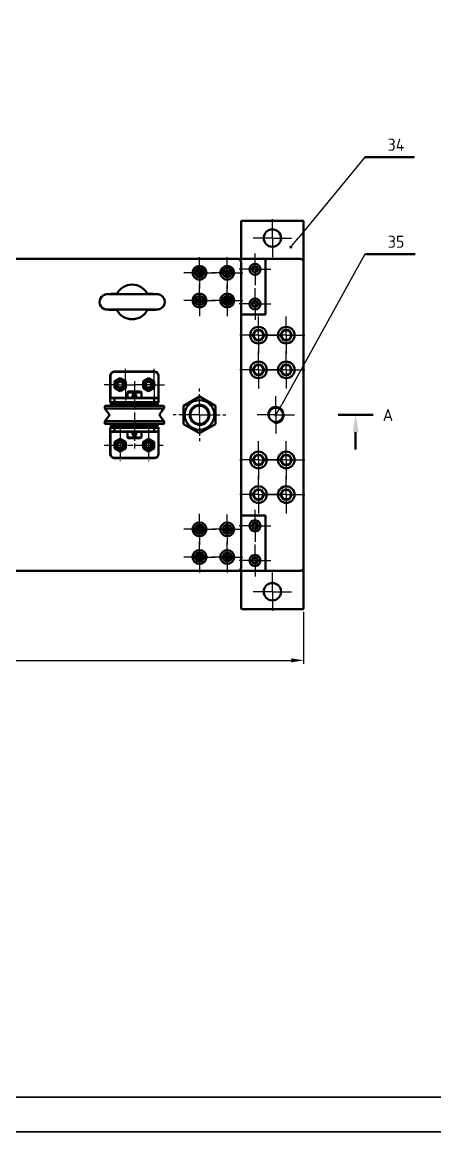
# Model space of a CAD drawing. Header units: millimetres. Extents: x 32504 to 36677, y 41990 to 42879.
# Drawn here: x 34176.6 to 34295.5, y 42027.6 to 42347.7 of the extents above; entities that cross this region are included whole.
import ezdxf

# ---------------------------------------------------------------- set-up
doc = ezdxf.new("R2010")
doc.units = ezdxf.units.MM
doc.linetypes.add('AM_ISO08W050', pattern=[18, 12, -1.5, 3, -1.5])
doc.linetypes.add('AM_ISO08W050x2', pattern=[9, 6, -0.75, 1.5, -0.75])
for name, color, linetype, lineweight in [('AM_0N', 7, 'Continuous', 50), ('AM_10', 7, 'AM_ISO08W050', 50), ('AM_4N', 3, 'Continuous', 25), ('AM_5', 3, 'Continuous', 25), ('AM_9N', 253, 'Continuous', 0), ('Duong_tam', 4, 'AM_ISO08W050', 25), ('Net_dam', 7, 'Continuous', 50), ('Net_manh', 3, 'Continuous', 25)]:
    doc.layers.add(name, color=color, linetype=linetype, lineweight=lineweight)
doc.styles.add('TCVN', font='tcvn7284-2003i.ttf')
doc.styles.add('TCVN7284', font='tcvn7284-2003i.ttf', dxfattribs={"height": 3.5})
doc.dimstyles.new('TCVN$0', dxfattribs={"dimtxt": 3.5, "dimasz": 3.5, "dimexe": 1, "dimexo": 1, "dimgap": 1.3, "dimtad": 1, "dimdsep": 46, "dimtxsty": 'TCVN', "dimcen": 0, "dimclrd": 3, "dimclre": 3, "dimclrt": 2, "dimadec": 0, "dimazin": 2, "dimtp": 0.1, "dimtm": 0.1, "dimtfac": 0.71, "dimtmove": 0, "dimatfit": 3, "dimfxl": 1, "dimtfill": 1, "dimlwd": 25, "dimlwe": 25, "dimarcsym": 1})

# ---------------------------------------------------------------- blocks, each defined once
blk = doc.blocks.new('*D34')
at = {"layer": 'Defpoints', "color": 0, "transparency": 16777216}
for p in [(34057.7, 42178.63), (34257.7, 42178.63), (34257.7, 42163.63)]:
    blk.add_point(p, dxfattribs=at)
at = {"layer": 'Net_manh', "color": 3, "linetype": 'ByBlock', "lineweight": 25, "transparency": 16777216}
for p, q in [((34057.7, 42177.63), (34057.7, 42162.63)), ((34257.7, 42177.63), (34257.7, 42162.63)), ((34061.2, 42163.63), (34254.2, 42163.63))]:
    blk.add_line(p, q, dxfattribs=at)
at = {"layer": 'Net_manh', "color": 3, "transparency": 16777216}
for points in [[(34061.2, 42164.21), (34061.2, 42163.05), (34057.7, 42163.63)], [(34254.2, 42164.21), (34254.2, 42163.05), (34257.7, 42163.63)]]:
    blk.add_solid(points, dxfattribs=at)
at = {"layer": 'Net_manh', "color": 2, "transparency": 16777216, "insert": (34157.7, 42166.68), "char_height": 3.5, "attachment_point": 5, "style": 'TCVN', "bg_fill": 3, "box_fill_scale": 1.1, "bg_fill_color": 256, "bg_fill_true_color": 13158600, "bg_fill_transparency": 0}
blk.add_mtext('1000', dxfattribs=at)

msp = doc.modelspace()

# ---------------------------------------------------------------- hatches: boundary and pattern name
at = {"layer": 'AM_5'}
h = msp.add_hatch(color=256, dxfattribs=at)
edge = h.paths.add_edge_path(flags=0)
edge.add_arc((34254.0214, 42282.8329), 0.4375, 0, 360)
h = msp.add_hatch(color=256, dxfattribs=at)
edge = h.paths.add_edge_path(flags=0)
edge.add_arc((34249.7047, 42234.362), 0.4375, 0, 360)

# ---------------------------------------------------------------- linework, layer by layer
at = {"layer": 'AM_0N'}
for p, q in [((34204.8453, 42244.9913), (34203.2453, 42244.0675)), ((34206.4453, 42244.0675), (34204.8453, 42244.9913)), ((34213.0434, 42244.9924), (34211.4434, 42244.0686)), ((34214.6434, 42244.0686), (34213.0434, 42244.9924)), ((34203.2453, 42244.0675), (34203.2453, 42242.22)), ((34203.2453, 42242.22), (34204.8453, 42241.2963)), ((34204.8453, 42241.2963), (34206.4453, 42242.22)), ((34206.4453, 42242.22), (34206.4453, 42244.0675)), ((34211.4434, 42244.0686), (34211.4434, 42242.2211)), ((34211.4434, 42242.2211), (34213.0434, 42241.2974)), ((34213.0434, 42241.2974), (34214.6434, 42242.2211)), ((34214.6434, 42242.2211), (34214.6434, 42244.0686)), ((34227.7047, 42239.7432), (34223.1047, 42237.0874)), ((34232.3047, 42237.0874), (34227.7047, 42239.7432)), ((34223.1047, 42237.0874), (34223.1047, 42231.7758)), ((34232.3047, 42231.7758), (34232.3047, 42237.0874)), ((34223.1047, 42231.7758), (34227.7047, 42229.12)), ((34227.7047, 42229.12), (34232.3047, 42231.7758)), ((34204.8453, 42227.5663), (34203.2453, 42226.6426)), ((34203.2453, 42226.6426), (34203.2453, 42224.795)), ((34206.4453, 42226.6426), (34204.8453, 42227.5663)), ((34206.4453, 42224.795), (34206.4453, 42226.6426)), ((34213.0434, 42227.5674), (34211.4434, 42226.6437)), ((34211.4434, 42226.6437), (34211.4434, 42224.7961)), ((34214.6434, 42226.6437), (34213.0434, 42227.5674)), ((34214.6434, 42224.7961), (34214.6434, 42226.6437)), ((34203.2453, 42224.795), (34204.8453, 42223.8713)), ((34204.8453, 42223.8713), (34206.4453, 42224.795)), ((34211.4434, 42224.7961), (34213.0434, 42223.8724)), ((34213.0434, 42223.8724), (34214.6434, 42224.7961))]:
    msp.add_line(p, q, dxfattribs=at)
for centre, radius in [((34204.8453, 42243.1438), 1.46), ((34213.0434, 42243.1449), 1.46), ((34204.8453, 42243.1438), 0.8376), ((34213.0434, 42243.1449), 0.8376), ((34227.7047, 42234.4316), 4.27), ((34227.7047, 42234.4316), 2.6211), ((34204.8453, 42225.7188), 1.46), ((34204.8453, 42225.7188), 0.8376), ((34213.0434, 42225.7199), 1.46), ((34213.0434, 42225.7199), 0.8376)]:
    msp.add_circle(centre, radius, dxfattribs=at)
at = {"layer": 'AM_10', "color": 7, "linetype": 'AM_ISO08W050', "lineweight": 50}
for p, q in [((34277.7047, 42234.4316), (34267.7047, 42234.4316)), ((34272.7047, 42229.4316), (34272.7047, 42224.4316))]:
    msp.add_line(p, q, dxfattribs=at)
at = {"layer": 'AM_10', "color": 7, "linetype": 'Continuous', "lineweight": 50}
msp.add_trace([(34273.538, 42229.4316), (34271.8713, 42229.4316), (34272.7047, 42234.4316)], dxfattribs=at)
at = {"layer": 'AM_4N'}
for centre, radius in [((34204.8453, 42243.1438), 1), ((34213.0434, 42243.1449), 1), ((34227.7047, 42234.4316), 3), ((34227.7047, 42234.4316), 2.5706), ((34204.8453, 42225.7188), 1), ((34213.0434, 42225.7199), 1)]:
    msp.add_arc(centre, radius, 260, 170, dxfattribs=at)
at = {"layer": 'AM_5'}
for p, q in [((34275.3062, 42308.7812), (34256.2412, 42285.5389)), ((34254.2989, 42283.1711), (34256.2412, 42285.5389)), ((34275.3227, 42280.7884), (34251.3956, 42237.4264)), ((34249.916, 42234.7451), (34251.3956, 42237.4264))]:
    msp.add_line(p, q, dxfattribs=at)
at = {"layer": 'AM_5', "color": 3}
for p, q in [((34275.3062, 42308.7812), (34289.688, 42308.7812)), ((34275.3227, 42280.7884), (34289.7045, 42280.7884))]:
    msp.add_line(p, q, dxfattribs=at)
at = {"layer": 'AM_9N'}
msp.add_circle((34227.7047, 42234.4316), 3, dxfattribs=at)
at = {"layer": 'Duong_tam', "linetype": 'AM_ISO08W050x2'}
for p, q in [((34248.7047, 42285.4316), (34248.7047, 42290.9316)), ((34248.7047, 42285.4316), (34243.2047, 42285.4316)), ((34248.7047, 42285.4316), (34254.2047, 42285.4316)), ((34248.7047, 42285.4316), (34248.7047, 42279.9316)), ((34227.7047, 42275.4316), (34227.7047, 42279.9316)), ((34235.7047, 42275.4316), (34235.7047, 42279.9316)), ((34243.7047, 42276.4316), (34243.7047, 42281.0316)), ((34243.7047, 42276.4316), (34239.1047, 42276.4316)), ((34243.7047, 42276.4316), (34248.3047, 42276.4316)), ((34243.7047, 42276.4316), (34243.7047, 42271.8316)), ((34227.7047, 42275.4316), (34223.2047, 42275.4316)), ((34227.7047, 42275.4316), (34232.2047, 42275.4316)), ((34227.7047, 42275.4316), (34227.7047, 42270.9316)), ((34235.7047, 42275.4316), (34231.2047, 42275.4316)), ((34235.7047, 42275.4316), (34240.2047, 42275.4316)), ((34235.7047, 42275.4316), (34235.7047, 42270.9316)), ((34227.7047, 42267.4316), (34227.7047, 42271.9316)), ((34235.7047, 42267.4316), (34235.7047, 42271.9316)), ((34243.7047, 42266.4316), (34243.7047, 42271.0316)), ((34227.7047, 42267.4316), (34223.2047, 42267.4316)), ((34227.7047, 42267.4316), (34232.2047, 42267.4316)), ((34227.7047, 42267.4316), (34227.7047, 42262.9316)), ((34235.7047, 42267.4316), (34231.2047, 42267.4316)), ((34235.7047, 42267.4316), (34240.2047, 42267.4316)), ((34235.7047, 42267.4316), (34235.7047, 42262.9316)), ((34243.7047, 42266.4316), (34239.1047, 42266.4316)), ((34243.7047, 42266.4316), (34248.3047, 42266.4316)), ((34243.7047, 42266.4316), (34243.7047, 42261.8316)), ((34244.7047, 42257.4316), (34244.7047, 42262.8316)), ((34252.7047, 42257.4316), (34252.7047, 42262.8316)), ((34244.7047, 42257.4316), (34239.3047, 42257.4316)), ((34244.7047, 42257.4316), (34250.1047, 42257.4316)), ((34244.7047, 42257.4316), (34244.7047, 42252.0316)), ((34252.7047, 42257.4316), (34247.3047, 42257.4316)), ((34252.7047, 42257.4316), (34258.1047, 42257.4316)), ((34252.7047, 42257.4316), (34252.7047, 42252.0316)), ((34244.7047, 42247.4316), (34244.7047, 42252.8316)), ((34252.7047, 42247.4316), (34252.7047, 42252.8316)), ((34206.4082, 42243.1438), (34206.4082, 42247.7438)), ((34214.6063, 42243.1449), (34214.6063, 42247.7449)), ((34244.7047, 42247.4316), (34239.3047, 42247.4316)), ((34244.7047, 42247.4316), (34250.1047, 42247.4316)), ((34244.7047, 42247.4316), (34244.7047, 42242.0316)), ((34252.7047, 42247.4316), (34247.3047, 42247.4316)), ((34252.7047, 42247.4316), (34258.1047, 42247.4316)), ((34252.7047, 42247.4316), (34252.7047, 42242.0316)), ((34204.595, 42243.1443), (34200.2453, 42243.1438)), ((34204.595, 42243.1443), (34208.9446, 42243.1449)), ((34206.4082, 42243.1438), (34206.4082, 42238.5438)), ((34208.9446, 42244.1677), (34208.9446, 42224.6955)), ((34213.294, 42243.1449), (34208.9446, 42243.1449)), ((34213.294, 42243.1449), (34217.6434, 42243.1449)), ((34214.6063, 42243.1449), (34214.6063, 42238.5449)), ((34227.7047, 42234.4316), (34227.7047, 42242.0316)), ((34249.7047, 42234.4316), (34249.7047, 42239.8316)), ((34227.7047, 42234.4316), (34220.1047, 42234.4316)), ((34227.7047, 42234.4316), (34235.3047, 42234.4316)), ((34227.7047, 42234.4316), (34227.7047, 42226.8316)), ((34249.7047, 42234.4316), (34244.3047, 42234.4316)), ((34249.7047, 42234.4316), (34255.1047, 42234.4316)), ((34249.7047, 42234.4316), (34249.7047, 42229.0316)), ((34204.8453, 42230.3194), (34204.8453, 42221.1194)), ((34213.0434, 42230.3183), (34213.0434, 42221.1183)), ((34200.2453, 42225.7194), (34208.9446, 42225.7183)), ((34208.9446, 42225.7183), (34217.6434, 42225.7183)), ((34244.7047, 42221.4316), (34244.7047, 42226.8316)), ((34252.7047, 42221.4316), (34252.7047, 42226.8316)), ((34244.7047, 42221.4316), (34239.3047, 42221.4316)), ((34244.7047, 42221.4316), (34250.1047, 42221.4316)), ((34244.7047, 42221.4316), (34244.7047, 42216.0316)), ((34252.7047, 42221.4316), (34247.3047, 42221.4316)), ((34252.7047, 42221.4316), (34258.1047, 42221.4316)), ((34252.7047, 42221.4316), (34252.7047, 42216.0316)), ((34244.7047, 42211.4316), (34244.7047, 42216.8316)), ((34252.7047, 42211.4316), (34252.7047, 42216.8316)), ((34244.7047, 42211.4316), (34239.3047, 42211.4316)), ((34244.7047, 42211.4316), (34250.1047, 42211.4316)), ((34244.7047, 42211.4316), (34244.7047, 42206.0316)), ((34252.7047, 42211.4316), (34247.3047, 42211.4316)), ((34252.7047, 42211.4316), (34258.1047, 42211.4316)), ((34252.7047, 42211.4316), (34252.7047, 42206.0316)), ((34227.7047, 42201.4316), (34227.7047, 42205.9316)), ((34243.7047, 42202.4316), (34243.7047, 42207.0316)), ((34235.7047, 42201.4316), (34235.7047, 42205.7316)), ((34227.7047, 42201.4316), (34223.2047, 42201.4316)), ((34227.7047, 42201.4316), (34232.2047, 42201.4316)), ((34227.7047, 42201.4316), (34227.7047, 42196.9316)), ((34235.7047, 42201.4316), (34231.4047, 42201.4316)), ((34235.7047, 42201.4316), (34240.0047, 42201.4316)), ((34235.7047, 42201.4316), (34235.7047, 42197.1316)), ((34243.7047, 42202.4316), (34239.1047, 42202.4316)), ((34243.7047, 42202.4316), (34248.3047, 42202.4316)), ((34243.7047, 42202.4316), (34243.7047, 42197.8316)), ((34227.7047, 42193.4316), (34227.7047, 42197.9316)), ((34235.7047, 42193.4316), (34235.7047, 42197.9316)), ((34243.7047, 42192.4316), (34243.7047, 42197.0316)), ((34227.7047, 42193.4316), (34223.2047, 42193.4316)), ((34227.7047, 42193.4316), (34232.2047, 42193.4316)), ((34227.7047, 42193.4316), (34227.7047, 42188.9316)), ((34235.7047, 42193.4316), (34231.2047, 42193.4316)), ((34235.7047, 42193.4316), (34240.2047, 42193.4316)), ((34235.7047, 42193.4316), (34235.7047, 42188.9316)), ((34243.7047, 42192.4316), (34239.1047, 42192.4316)), ((34243.7047, 42192.4316), (34248.3047, 42192.4316)), ((34243.7047, 42192.4316), (34243.7047, 42187.8316)), ((34248.7047, 42183.4316), (34248.7047, 42188.9316)), ((34248.7047, 42183.4316), (34243.2047, 42183.4316)), ((34248.7047, 42183.4316), (34254.2047, 42183.4316))]:
    msp.add_line(p, q, dxfattribs=at)
at = {"layer": 'Net_dam'}
for p, q in [((34289.6049, 42308.7884), (34275.3227, 42308.7884)), ((34239.7047, 42279.4316), (34239.7047, 42290.2316)), ((34257.5047, 42290.4316), (34239.9047, 42290.4316)), ((34257.7047, 42278.4316), (34257.7047, 42290.2316)), ((34238.7047, 42279.4316), (34077.7047, 42279.4316)), ((34239.1047, 42279.4316), (34246.7047, 42279.4316)), ((34246.7047, 42279.4316), (34246.7047, 42263.4316)), ((34256.7047, 42279.4316), (34246.7047, 42279.4316)), ((34275.5415, 42280.7764), (34289.8237, 42280.7764)), ((34239.7047, 42190.4316), (34239.7047, 42278.4316)), ((34242.778, 42276.4316), (34243.2414, 42277.2341)), ((34243.2414, 42275.6291), (34242.778, 42276.4316)), ((34244.168, 42277.2341), (34243.2414, 42277.2341)), ((34244.6313, 42276.4316), (34244.168, 42277.2341)), ((34244.6313, 42276.4316), (34244.168, 42275.6291)), ((34257.7047, 42236.4781), (34257.7047, 42278.4316)), ((34227.0095, 42275.4316), (34227.3571, 42276.0336)), ((34227.3571, 42274.8296), (34227.0095, 42275.4316)), ((34228.0522, 42276.0336), (34227.3571, 42276.0336)), ((34227.3571, 42274.8296), (34228.0522, 42274.8296)), ((34228.3998, 42275.4316), (34228.0522, 42276.0336)), ((34228.3998, 42275.4316), (34228.0522, 42274.8296)), ((34235.0095, 42275.4316), (34235.3571, 42276.0336)), ((34235.3571, 42274.8296), (34235.0095, 42275.4316)), ((34236.0522, 42276.0336), (34235.3571, 42276.0336)), ((34235.3571, 42274.8296), (34236.0522, 42274.8296)), ((34236.3998, 42275.4316), (34236.0522, 42276.0336)), ((34236.3998, 42275.4316), (34236.0522, 42274.8296)), ((34243.2414, 42275.6291), (34244.168, 42275.6291)), ((34215.4953, 42269.2183), (34201.0902, 42269.2183)), ((34203.9503, 42269.3409), (34203.9444, 42269.3494)), ((34212.6407, 42269.3438), (34212.6352, 42269.3409)), ((34227.0095, 42267.4316), (34227.3571, 42268.0336)), ((34227.3571, 42266.8296), (34227.0095, 42267.4316)), ((34228.0522, 42268.0336), (34227.3571, 42268.0336)), ((34227.3571, 42266.8296), (34228.0522, 42266.8296)), ((34228.3998, 42267.4316), (34228.0522, 42268.0336)), ((34228.3998, 42267.4316), (34228.0522, 42266.8296)), ((34235.0095, 42267.4316), (34235.3571, 42268.0336)), ((34235.3571, 42266.8296), (34235.0095, 42267.4316)), ((34236.0522, 42268.0336), (34235.3571, 42268.0336)), ((34235.3571, 42266.8296), (34236.0522, 42266.8296)), ((34236.3998, 42267.4316), (34236.0522, 42268.0336)), ((34236.3998, 42267.4316), (34236.0522, 42266.8296)), ((34242.778, 42266.4316), (34243.2414, 42267.2341)), ((34244.168, 42267.2341), (34243.2414, 42267.2341)), ((34244.6313, 42266.4316), (34244.168, 42267.2341)), ((34215.4953, 42264.8448), (34201.3441, 42264.8448)), ((34203.9503, 42264.7222), (34203.9444, 42264.7138)), ((34212.6407, 42264.7194), (34212.6352, 42264.7222)), ((34239.7047, 42263.4316), (34246.7047, 42263.4316)), ((34243.2414, 42265.6291), (34242.778, 42266.4316)), ((34243.2414, 42265.6291), (34244.168, 42265.6291)), ((34244.6313, 42266.4316), (34244.168, 42265.6291)), ((34243.0844, 42257.4316), (34243.8945, 42258.8348)), ((34243.8945, 42256.0284), (34243.0844, 42257.4316)), ((34245.5148, 42258.8348), (34243.8945, 42258.8348)), ((34246.325, 42257.4316), (34245.5148, 42258.8348)), ((34246.325, 42257.4316), (34245.5148, 42256.0284)), ((34251.0844, 42257.4316), (34251.8945, 42258.8348)), ((34251.8945, 42256.0284), (34251.0844, 42257.4316)), ((34253.5148, 42258.8348), (34251.8945, 42258.8348)), ((34254.325, 42257.4316), (34253.5148, 42258.8348)), ((34254.325, 42257.4316), (34253.5148, 42256.0284)), ((34243.8945, 42256.0284), (34245.5148, 42256.0284)), ((34251.8945, 42256.0284), (34253.5148, 42256.0284)), ((34243.0844, 42247.4316), (34243.8945, 42248.8348)), ((34243.8945, 42246.0284), (34243.0844, 42247.4316)), ((34245.5148, 42248.8348), (34243.8945, 42248.8348)), ((34246.325, 42247.4316), (34245.5148, 42248.8348)), ((34246.325, 42247.4316), (34245.5148, 42246.0284)), ((34251.0844, 42247.4316), (34251.8945, 42248.8348)), ((34251.8945, 42246.0284), (34251.0844, 42247.4316)), ((34253.5148, 42248.8348), (34251.8945, 42248.8348)), ((34254.325, 42247.4316), (34253.5148, 42248.8348)), ((34254.325, 42247.4316), (34253.5148, 42246.0284)), ((34257.7047, 42190.4316), (34257.7047, 42247.4316)), ((34202.0259, 42245.6584), (34201.9497, 42245.6584)), ((34201.9497, 42240.5911), (34201.9497, 42245.6584)), ((34202.0259, 42245.6584), (34202.0259, 42240.5911)), ((34203.2197, 42246.9284), (34214.669, 42246.9284)), ((34214.669, 42246.8522), (34203.2197, 42246.8522)), ((34214.669, 42246.8522), (34214.669, 42246.9284)), ((34215.939, 42245.6584), (34215.8628, 42245.6584)), ((34215.8633, 42240.5911), (34215.8633, 42245.6584)), ((34215.939, 42245.6774), (34215.939, 42240.6101)), ((34243.8945, 42246.0284), (34245.5148, 42246.0284)), ((34251.8945, 42246.0284), (34253.5148, 42246.0284)), ((34207.1666, 42241.1677), (34206.9126, 42240.9137)), ((34207.1666, 42241.1677), (34210.7226, 42241.1677)), ((34210.9766, 42240.9137), (34210.7226, 42241.1677)), ((34202.0259, 42240.5911), (34201.9497, 42240.5911)), ((34201.9497, 42239.2449), (34201.9497, 42240.5911)), ((34201.9497, 42239.3211), (34215.9395, 42239.3211)), ((34203.2197, 42239.2449), (34201.9497, 42239.2449)), ((34201.9497, 42238.1273), (34201.9497, 42239.2449)), ((34215.9395, 42239.2449), (34201.9497, 42239.2449)), ((34201.9497, 42238.1273), (34203.2197, 42238.1273)), ((34201.9497, 42238.1273), (34215.9395, 42238.1273)), ((34215.8633, 42238.0511), (34201.9497, 42238.0511)), ((34202.0259, 42240.5911), (34202.0259, 42239.3211)), ((34202.0259, 42239.3211), (34203.2197, 42239.3211)), ((34203.2197, 42238.0511), (34202.0259, 42238.0511)), ((34203.2197, 42239.2449), (34203.2197, 42239.3211)), ((34203.2197, 42239.2449), (34203.2197, 42238.1273)), ((34203.2197, 42238.0511), (34203.2197, 42238.1273)), ((34205.4343, 42238.0511), (34205.3463, 42238.0003)), ((34205.3463, 42238.0003), (34205.3463, 42237.5676)), ((34212.543, 42238.0003), (34205.3463, 42238.0003)), ((34206.9126, 42240.9137), (34206.9126, 42239.3211)), ((34210.9766, 42240.9137), (34206.9126, 42240.9137)), ((34208.9319, 42240.2609), (34208.9319, 42240.1644)), ((34208.9319, 42239.4176), (34208.9319, 42240.1644)), ((34208.9319, 42239.4176), (34208.9319, 42239.3211)), ((34208.9582, 42240.1072), (34208.9322, 42240.1072)), ((34208.9573, 42240.1644), (34208.9573, 42240.2609)), ((34208.9573, 42239.4176), (34208.9573, 42240.1644)), ((34208.9573, 42239.3211), (34208.9573, 42239.4176)), ((34210.9766, 42239.3211), (34210.9766, 42240.9137)), ((34212.543, 42238.0003), (34212.455, 42238.0511)), ((34212.543, 42237.5676), (34212.543, 42238.0003)), ((34214.6695, 42239.2449), (34214.6695, 42239.3211)), ((34214.6695, 42239.3211), (34215.8633, 42239.3211)), ((34215.9395, 42239.2449), (34214.6695, 42239.2449)), ((34214.6695, 42238.1273), (34214.6695, 42239.2449)), ((34214.6695, 42238.1273), (34215.9395, 42238.1273)), ((34214.6695, 42238.0511), (34214.6695, 42238.1273)), ((34215.8633, 42238.0511), (34214.6695, 42238.0511)), ((34215.8633, 42239.3211), (34215.8633, 42240.5911)), ((34215.9395, 42240.5911), (34215.9395, 42239.2449)), ((34215.9395, 42239.2449), (34215.9395, 42238.1273)), ((34200.3869, 42236.8776), (34200.3869, 42236.3497)), ((34200.4195, 42236.2555), (34201.5071, 42234.8741)), ((34208.9446, 42236.2555), (34200.4195, 42236.2555)), ((34200.5393, 42237.03), (34208.9446, 42237.03)), ((34202.0485, 42237.3272), (34202.0485, 42237.1824)), ((34202.2009, 42237.4796), (34208.9446, 42237.4796)), ((34205.3463, 42237.5676), (34205.3971, 42237.4796)), ((34205.3463, 42237.5676), (34212.543, 42237.5676)), ((34208.9446, 42237.4796), (34215.6883, 42237.4796)), ((34208.9446, 42237.03), (34217.35, 42237.03)), ((34217.4697, 42236.2555), (34208.9446, 42236.2555)), ((34212.4922, 42237.4796), (34212.543, 42237.5676)), ((34215.8407, 42237.1824), (34215.8407, 42237.3272)), ((34217.4697, 42236.2555), (34216.3822, 42234.8741)), ((34217.5024, 42236.8776), (34217.5024, 42236.3497)), ((34200.3869, 42231.9856), (34200.3869, 42232.5134)), ((34201.5462, 42234.0388), (34200.4195, 42232.6077)), ((34200.4195, 42232.6077), (34217.4697, 42232.6077)), ((34217.35, 42231.8332), (34200.5393, 42231.8332)), ((34202.0485, 42231.6808), (34202.0485, 42231.536)), ((34215.6883, 42231.3836), (34202.2009, 42231.3836)), ((34206.9126, 42231.3836), (34206.9126, 42230.8121)), ((34210.9766, 42230.8121), (34210.9766, 42231.3836)), ((34215.8407, 42231.536), (34215.8407, 42231.6808)), ((34216.343, 42234.0388), (34217.4697, 42232.6077)), ((34217.5024, 42231.9856), (34217.5024, 42232.5134)), ((34201.9497, 42230.7359), (34215.9395, 42230.7359)), ((34201.9497, 42230.7359), (34203.2197, 42230.7359)), ((34201.9497, 42230.7359), (34201.9497, 42229.6183)), ((34215.9395, 42229.6183), (34201.9497, 42229.6183)), ((34203.2197, 42229.6183), (34201.9497, 42229.6183)), ((34201.9497, 42228.2721), (34201.9497, 42229.5421)), ((34202.0259, 42228.2721), (34201.9497, 42228.2721)), ((34201.9497, 42228.2721), (34201.9497, 42223.2048)), ((34215.8633, 42230.8121), (34202.0259, 42230.8121)), ((34203.2197, 42230.8121), (34202.0259, 42230.8121)), ((34202.0259, 42229.5421), (34215.8633, 42229.5421)), ((34202.0259, 42229.5421), (34203.2197, 42229.5421)), ((34202.0259, 42228.2721), (34202.0259, 42229.5421)), ((34202.0259, 42223.2048), (34202.0259, 42228.2721)), ((34203.2197, 42230.8121), (34203.2197, 42230.7359)), ((34203.2197, 42229.6183), (34203.2197, 42230.7359)), ((34203.2197, 42229.6183), (34203.2197, 42229.5421)), ((34206.9126, 42229.5421), (34206.9126, 42227.9495)), ((34208.9319, 42229.4456), (34208.9319, 42229.5421)), ((34208.9319, 42229.4456), (34208.9319, 42228.6988)), ((34208.9319, 42228.6023), (34208.9319, 42228.6988)), ((34208.9582, 42228.756), (34208.9322, 42228.756)), ((34208.9573, 42229.5421), (34208.9573, 42229.4456)), ((34208.9573, 42229.4456), (34208.9573, 42228.6988)), ((34208.9573, 42228.6988), (34208.9573, 42228.6023)), ((34209.3341, 42228.6023), (34209.2455, 42228.6023)), ((34210.9766, 42227.9495), (34210.9766, 42229.5421)), ((34214.6695, 42230.8121), (34214.6695, 42230.7359)), ((34215.8633, 42230.8121), (34214.6695, 42230.8121)), ((34214.6695, 42230.7359), (34215.9395, 42230.7359)), ((34214.6695, 42230.7359), (34214.6695, 42229.6183)), ((34215.9395, 42229.6183), (34214.6695, 42229.6183)), ((34214.6695, 42229.6183), (34214.6695, 42229.5421)), ((34214.6695, 42229.5421), (34215.8633, 42229.5421)), ((34215.8633, 42229.5421), (34215.8633, 42228.2721)), ((34215.8633, 42228.2721), (34215.8633, 42223.2048)), ((34215.939, 42223.1857), (34215.939, 42228.253)), ((34215.9395, 42229.6183), (34215.9395, 42230.7359)), ((34215.9395, 42228.2721), (34215.9395, 42229.6183)), ((34206.9126, 42227.9495), (34207.1666, 42227.6955)), ((34206.9126, 42227.9495), (34210.9766, 42227.9495)), ((34210.7226, 42227.6955), (34207.1666, 42227.6955)), ((34210.7226, 42227.6955), (34210.9766, 42227.9495)), ((34202.0259, 42223.2048), (34201.9497, 42223.2048)), ((34214.669, 42222.011), (34203.2197, 42222.011)), ((34203.2197, 42221.9348), (34214.669, 42221.9348)), ((34214.669, 42222.011), (34214.669, 42221.9348)), ((34215.939, 42223.2048), (34215.8628, 42223.2048)), ((34243.0844, 42221.4316), (34243.8945, 42222.8348)), ((34245.5148, 42222.8348), (34243.8945, 42222.8348)), ((34246.325, 42221.4316), (34245.5148, 42222.8348)), ((34251.0844, 42221.4316), (34251.8945, 42222.8348)), ((34253.5148, 42222.8348), (34251.8945, 42222.8348)), ((34254.325, 42221.4316), (34253.5148, 42222.8348)), ((34243.8945, 42220.0284), (34243.0844, 42221.4316)), ((34243.8945, 42220.0284), (34245.5148, 42220.0284)), ((34246.325, 42221.4316), (34245.5148, 42220.0284)), ((34251.8945, 42220.0284), (34251.0844, 42221.4316)), ((34251.8945, 42220.0284), (34253.5148, 42220.0284)), ((34254.325, 42221.4316), (34253.5148, 42220.0284)), ((34243.0844, 42211.4316), (34243.8945, 42212.8348)), ((34245.5148, 42212.8348), (34243.8945, 42212.8348)), ((34246.325, 42211.4316), (34245.5148, 42212.8348)), ((34251.0844, 42211.4316), (34251.8945, 42212.8348)), ((34253.5148, 42212.8348), (34251.8945, 42212.8348)), ((34254.325, 42211.4316), (34253.5148, 42212.8348)), ((34243.8945, 42210.0284), (34243.0844, 42211.4316)), ((34243.8945, 42210.0284), (34245.5148, 42210.0284)), ((34246.325, 42211.4316), (34245.5148, 42210.0284)), ((34251.8945, 42210.0284), (34251.0844, 42211.4316)), ((34251.8945, 42210.0284), (34253.5148, 42210.0284)), ((34254.325, 42211.4316), (34253.5148, 42210.0284)), ((34239.7047, 42205.4316), (34246.7047, 42205.4316)), ((34242.778, 42202.4316), (34243.2414, 42203.2341)), ((34244.168, 42203.2341), (34243.2414, 42203.2341)), ((34244.6313, 42202.4316), (34244.168, 42203.2341)), ((34246.7047, 42205.4316), (34246.7047, 42189.4316)), ((34227.0095, 42201.4316), (34227.3571, 42202.0336)), ((34227.3571, 42200.8296), (34227.0095, 42201.4316)), ((34228.0522, 42202.0336), (34227.3571, 42202.0336)), ((34227.3571, 42200.8296), (34228.0522, 42200.8296)), ((34228.3998, 42201.4316), (34228.0522, 42202.0336)), ((34228.3998, 42201.4316), (34228.0522, 42200.8296)), ((34235.0095, 42201.4316), (34235.3571, 42202.0336)), ((34235.3571, 42200.8296), (34235.0095, 42201.4316)), ((34236.0522, 42202.0336), (34235.3571, 42202.0336)), ((34235.3571, 42200.8296), (34236.0522, 42200.8296)), ((34236.3998, 42201.4316), (34236.0522, 42202.0336)), ((34236.3998, 42201.4316), (34236.0522, 42200.8296)), ((34243.2414, 42201.6291), (34242.778, 42202.4316)), ((34243.2414, 42201.6291), (34244.168, 42201.6291)), ((34244.6313, 42202.4316), (34244.168, 42201.6291)), ((34227.0095, 42193.4316), (34227.3571, 42194.0336)), ((34227.3571, 42192.8296), (34227.0095, 42193.4316)), ((34228.0522, 42194.0336), (34227.3571, 42194.0336)), ((34228.3998, 42193.4316), (34228.0522, 42194.0336)), ((34228.3998, 42193.4316), (34228.0522, 42192.8296)), ((34235.0095, 42193.4316), (34235.3571, 42194.0336)), ((34235.3571, 42192.8296), (34235.0095, 42193.4316)), ((34236.0522, 42194.0336), (34235.3571, 42194.0336)), ((34236.3998, 42193.4316), (34236.0522, 42194.0336)), ((34236.3998, 42193.4316), (34236.0522, 42192.8296)), ((34242.778, 42192.4316), (34243.2414, 42193.2341)), ((34244.168, 42193.2341), (34243.2414, 42193.2341)), ((34244.6313, 42192.4316), (34244.168, 42193.2341)), ((34227.3571, 42192.8296), (34228.0522, 42192.8296)), ((34235.3571, 42192.8296), (34236.0522, 42192.8296)), ((34243.2414, 42191.6291), (34242.778, 42192.4316)), ((34243.2414, 42191.6291), (34244.168, 42191.6291)), ((34244.6313, 42192.4316), (34244.168, 42191.6291)), ((34257.7047, 42190.4316), (34257.7047, 42178.6316)), ((34057.7047, 42189.4316), (34238.7047, 42189.4316)), ((34239.1047, 42189.4316), (34246.7047, 42189.4316)), ((34239.7047, 42189.4316), (34239.7047, 42178.6316)), ((34246.7047, 42189.4316), (34256.7047, 42189.4316)), ((34239.9047, 42178.4316), (34257.5047, 42178.4316))]:
    msp.add_line(p, q, dxfattribs=at)
at = {"layer": 'Net_dam', "lineweight": 35}
msp.add_lwpolyline([(33969.6398, 42037.6315), (33969.6398, 42858.6315), (35128.6398, 42858.6315), (35128.6398, 42037.6315)], close=True, dxfattribs=at)
at = {"layer": 'Net_dam', "flags": 128}
msp.add_lwpolyline([(34208.9573, 42228.6023), (34208.9573, 42228.6023)], dxfattribs=at)
at = {"layer": 'Net_dam'}
for centre, radius in [((34248.7047, 42285.4316), 2.5), ((34227.7047, 42275.4316), 2), ((34227.7047, 42275.4316), 1.3), ((34235.7047, 42275.4316), 2), ((34235.7047, 42275.4316), 1.3), ((34243.7047, 42276.4316), 1.6), ((34227.7047, 42267.4316), 2), ((34227.7047, 42267.4316), 1.3), ((34235.7047, 42267.4316), 2), ((34235.7047, 42267.4316), 1.3), ((34243.7047, 42266.4316), 1.6), ((34244.7047, 42257.4316), 2.4), ((34252.7047, 42257.4316), 2.4), ((34244.7047, 42247.4316), 2.4), ((34252.7047, 42247.4316), 2.4), ((34249.7047, 42234.4316), 2.0752), ((34244.7047, 42221.4316), 2.4), ((34252.7047, 42221.4316), 2.4), ((34244.7047, 42211.4316), 2.4), ((34252.7047, 42211.4316), 2.4), ((34227.7047, 42201.4316), 2), ((34227.7047, 42201.4316), 1.3), ((34235.7047, 42201.4316), 2), ((34235.7047, 42201.4316), 1.3), ((34243.7047, 42202.4316), 1.6), ((34227.7047, 42193.4316), 2), ((34227.7047, 42193.4316), 1.3), ((34235.7047, 42193.4316), 2), ((34235.7047, 42193.4316), 1.3), ((34243.7047, 42192.4316), 1.6), ((34248.7047, 42183.4316), 2.5)]:
    msp.add_circle(centre, radius, dxfattribs=at)
for centre, radius, start, end in [((34239.9047, 42290.2316), 0.2, 90, 180), ((34257.5047, 42290.2316), 0.2, 0, 90), ((34238.7047, 42278.4316), 1, 0, 90), ((34239.1047, 42278.8316), 0.6, 0, 90), ((34256.7047, 42278.4316), 1, 0, 90), ((34243.7047, 42276.4316), 0.8025, 150, 210), ((34243.7047, 42276.4316), 0.8025, 90, 150), ((34243.7047, 42276.4316), 0.8025, 30, 90), ((34243.7047, 42276.4316), 0.8025, 330, 30), ((34227.7047, 42275.4316), 0.602, 150, 210), ((34227.7047, 42275.4316), 0.602, 90, 150), ((34227.7047, 42275.4316), 0.602, 210, 270), ((34227.7047, 42275.4316), 0.602, 30, 90), ((34227.7047, 42275.4316), 0.602, 270, 330), ((34227.7047, 42275.4316), 0.602, 330, 30), ((34235.7047, 42275.4316), 0.602, 150, 210), ((34235.7047, 42275.4316), 0.602, 90, 150), ((34235.7047, 42275.4316), 0.602, 210, 270), ((34235.7047, 42275.4316), 0.602, 30, 90), ((34235.7047, 42275.4316), 0.602, 270, 330), ((34235.7047, 42275.4316), 0.602, 330, 30), ((34243.7047, 42276.4316), 0.8025, 210, 270), ((34243.7047, 42276.4316), 0.8025, 270, 330), ((34208.2927, 42267.0316), 4.9848, 90, 152.310278), ((34208.2927, 42267.0316), 4.9846, 27.691069, 152.309087), ((34208.2927, 42267.0316), 4.9848, 27.689877, 90), ((34201.0902, 42267.0242), 2.1941, 90, 276.644543), ((34215.5014, 42267.0316), 2.1868, 269.839868, 90.160132), ((34227.7047, 42267.4316), 0.602, 150, 210), ((34227.7047, 42267.4316), 0.602, 90, 150), ((34227.7047, 42267.4316), 0.602, 210, 270), ((34227.7047, 42267.4316), 0.602, 30, 90), ((34227.7047, 42267.4316), 0.602, 270, 330), ((34227.7047, 42267.4316), 0.602, 330, 30), ((34235.7047, 42267.4316), 0.602, 150, 210), ((34235.7047, 42267.4316), 0.602, 90, 150), ((34235.7047, 42267.4316), 0.602, 210, 270), ((34235.7047, 42267.4316), 0.602, 30, 90), ((34235.7047, 42267.4316), 0.602, 270, 330), ((34235.7047, 42267.4316), 0.602, 330, 30), ((34243.7047, 42266.4316), 0.8025, 150, 210), ((34243.7047, 42266.4316), 0.8025, 90, 150), ((34243.7047, 42266.4316), 0.8025, 30, 90), ((34243.7047, 42266.4316), 0.8025, 330, 30), ((34208.2927, 42267.0316), 4.9846, 207.690913, 332.308931), ((34208.2927, 42267.0316), 4.9848, 207.876141, 332.170952), ((34243.7047, 42266.4316), 0.8025, 210, 270), ((34243.7047, 42266.4316), 0.8025, 270, 330), ((34244.7047, 42257.4316), 1.4032, 150, 210), ((34244.7047, 42257.4316), 1.4032, 90, 150), ((34244.7047, 42257.4316), 1.4032, 30, 90), ((34244.7047, 42257.4316), 1.4032, 330, 30), ((34252.7047, 42257.4316), 1.4032, 150, 210), ((34252.7047, 42257.4316), 1.4032, 90, 150), ((34252.7047, 42257.4316), 1.4032, 30, 90), ((34252.7047, 42257.4316), 1.4032, 330, 30), ((34244.7047, 42257.4316), 1.4032, 210, 270), ((34244.7047, 42257.4316), 1.4032, 270, 330), ((34252.7047, 42257.4316), 1.4032, 210, 270), ((34252.7047, 42257.4316), 1.4032, 270, 330), ((34244.7047, 42247.4316), 1.4032, 150, 210), ((34244.7047, 42247.4316), 1.4032, 90, 150), ((34244.7047, 42247.4316), 1.4032, 30, 90), ((34244.7047, 42247.4316), 1.4032, 330, 30), ((34252.7047, 42247.4316), 1.4032, 150, 210), ((34252.7047, 42247.4316), 1.4032, 90, 150), ((34252.7047, 42247.4316), 1.4032, 30, 90), ((34252.7047, 42247.4316), 1.4032, 330, 30), ((34203.2197, 42245.6584), 1.27, 90, 180), ((34203.2197, 42245.6584), 1.1938, 90, 180), ((34214.669, 42245.6584), 1.27, 0, 90), ((34214.669, 42245.6584), 1.1938, 0, 90), ((34244.7047, 42247.4316), 1.4032, 210, 270), ((34244.7047, 42247.4316), 1.4032, 270, 330), ((34252.7047, 42247.4316), 1.4032, 210, 270), ((34252.7047, 42247.4316), 1.4032, 270, 330), ((34202.0259, 42239.2449), 0.0762, 90, 180), ((34202.0259, 42238.1273), 0.0762, 180, 270), ((34215.8633, 42239.2449), 0.0762, 0, 90), ((34215.8633, 42238.1273), 0.0762, 270, 0), ((34200.5393, 42236.8776), 0.1524, 90, 180), ((34200.5393, 42236.3497), 0.1524, 180, 218.212708), ((34201.0412, 42234.4337), 0.6411, 321.97602, 43.390509), ((34201.8961, 42237.1824), 0.1524, 270, 0), ((34202.2009, 42237.3272), 0.1524, 90, 180), ((34215.6883, 42237.3272), 0.1524, 0, 90), ((34215.9931, 42237.1824), 0.1524, 180, 270), ((34216.842, 42234.4316), 0.635, 135.821861, 218.212708), ((34217.35, 42236.8776), 0.1524, 0, 90), ((34217.35, 42236.3497), 0.1524, 321.787292, 0), ((34200.5393, 42232.5134), 0.1524, 141.787292, 180), ((34200.5393, 42231.9856), 0.1524, 180, 270), ((34201.8961, 42231.6808), 0.1524, 0, 90), ((34202.2009, 42231.536), 0.1524, 180, 270), ((34215.6883, 42231.536), 0.1524, 270, 0), ((34215.9931, 42231.6808), 0.1524, 90, 180), ((34217.35, 42231.9856), 0.1524, 270, 0), ((34217.35, 42232.5134), 0.1524, 0, 38.212708), ((34202.0259, 42230.7359), 0.0762, 90, 180), ((34202.0259, 42229.6183), 0.0762, 180, 270), ((34215.8633, 42230.7359), 0.0762, 0, 90), ((34215.8633, 42229.6183), 0.0762, 270, 0), ((34203.2197, 42223.2048), 1.27, 180, 270), ((34203.2197, 42223.2048), 1.1938, 180, 270), ((34214.669, 42223.2048), 1.1938, 270, 0), ((34214.669, 42223.2048), 1.27, 270, 0), ((34244.7047, 42221.4316), 1.4032, 150, 210), ((34244.7047, 42221.4316), 1.4032, 90, 150), ((34244.7047, 42221.4316), 1.4032, 30, 90), ((34244.7047, 42221.4316), 1.4032, 330, 30), ((34252.7047, 42221.4316), 1.4032, 150, 210), ((34252.7047, 42221.4316), 1.4032, 90, 150), ((34252.7047, 42221.4316), 1.4032, 30, 90), ((34252.7047, 42221.4316), 1.4032, 330, 30), ((34244.7047, 42221.4316), 1.4032, 210, 270), ((34244.7047, 42221.4316), 1.4032, 270, 330), ((34252.7047, 42221.4316), 1.4032, 210, 270), ((34252.7047, 42221.4316), 1.4032, 270, 330), ((34244.7047, 42211.4316), 1.4032, 90, 150), ((34244.7047, 42211.4316), 1.4032, 30, 90), ((34252.7047, 42211.4316), 1.4032, 90, 150), ((34252.7047, 42211.4316), 1.4032, 30, 90), ((34244.7047, 42211.4316), 1.4032, 150, 210), ((34244.7047, 42211.4316), 1.4032, 210, 270), ((34244.7047, 42211.4316), 1.4032, 270, 330), ((34244.7047, 42211.4316), 1.4032, 330, 30), ((34252.7047, 42211.4316), 1.4032, 150, 210), ((34252.7047, 42211.4316), 1.4032, 210, 270), ((34252.7047, 42211.4316), 1.4032, 270, 330), ((34252.7047, 42211.4316), 1.4032, 330, 30), ((34243.7047, 42202.4316), 0.8025, 150, 210), ((34243.7047, 42202.4316), 0.8025, 90, 150), ((34243.7047, 42202.4316), 0.8025, 30, 90), ((34243.7047, 42202.4316), 0.8025, 330, 30), ((34227.7047, 42201.4316), 0.602, 150, 210), ((34227.7047, 42201.4316), 0.602, 90, 150), ((34227.7047, 42201.4316), 0.602, 210, 270), ((34227.7047, 42201.4316), 0.602, 30, 90), ((34227.7047, 42201.4316), 0.602, 270, 330), ((34227.7047, 42201.4316), 0.602, 330, 30), ((34235.7047, 42201.4316), 0.602, 150, 210), ((34235.7047, 42201.4316), 0.602, 90, 150), ((34235.7047, 42201.4316), 0.602, 210, 270), ((34235.7047, 42201.4316), 0.602, 30, 90), ((34235.7047, 42201.4316), 0.602, 270, 330), ((34235.7047, 42201.4316), 0.602, 330, 30), ((34243.7047, 42202.4316), 0.8025, 210, 270), ((34243.7047, 42202.4316), 0.8025, 270, 330), ((34227.7047, 42193.4316), 0.602, 150, 210), ((34227.7047, 42193.4316), 0.602, 90, 150), ((34227.7047, 42193.4316), 0.602, 210, 270), ((34227.7047, 42193.4316), 0.602, 30, 90), ((34227.7047, 42193.4316), 0.602, 270, 330), ((34227.7047, 42193.4316), 0.602, 330, 30), ((34235.7047, 42193.4316), 0.602, 150, 210), ((34235.7047, 42193.4316), 0.602, 90, 150), ((34235.7047, 42193.4316), 0.602, 210, 270), ((34235.7047, 42193.4316), 0.602, 30, 90), ((34235.7047, 42193.4316), 0.602, 270, 330), ((34235.7047, 42193.4316), 0.602, 330, 30), ((34243.7047, 42192.4316), 0.8025, 90, 150), ((34243.7047, 42192.4316), 0.8025, 30, 90), ((34238.7047, 42190.4316), 1, 270, 0), ((34239.1047, 42190.0316), 0.6, 270, 0), ((34243.7047, 42192.4316), 0.8025, 150, 210), ((34243.7047, 42192.4316), 0.8025, 210, 270), ((34243.7047, 42192.4316), 0.8025, 270, 330), ((34243.7047, 42192.4316), 0.8025, 330, 30), ((34256.7047, 42190.4316), 1, 270, 0), ((34239.9047, 42178.6316), 0.2, 180, 270), ((34257.5047, 42178.6316), 0.2, 270, 0)]:
    msp.add_arc(centre, radius, start, end, dxfattribs=at)
for points, knots in [([(34203.9444, 42269.3494), (34203.8465, 42269.3472), (34203.6458, 42269.3428), (34203.3735, 42269.3364), (34203.0851, 42269.3294), (34202.7407, 42269.3204), (34202.3115, 42269.308), (34201.8256, 42269.2913), (34201.4084, 42269.2727), (34201.0907, 42269.2529), (34200.8686, 42269.233), (34200.8118, 42269.2185), (34200.782, 42269.2108)], [0, 0, 0, 0, 0.05391339, 0.11057032, 0.1609126, 0.23084146, 0.32815447, 0.45320367, 0.6064467, 0.72460644, 0.85572956, 1, 1, 1, 1]), ([(34204.4118, 42269.2183), (34204.3696, 42269.2278), (34204.3275, 42269.2372), (34204.2854, 42269.2467), (34204.2408, 42269.2567), (34204.1517, 42269.2767), (34204.0433, 42269.3062), (34203.971, 42269.3277), (34203.9506, 42269.3371), (34203.9503, 42269.3405), (34203.9503, 42269.3409)], [-0.23460981, -0.23460981, -0.23460981, -0.23460981, 0, 0, 0, 0.2479313, 0.49613306, 0.73778478, 0.97168511, 1, 1, 1, 1]), ([(34212.6352, 42269.3409), (34212.6312, 42269.3374), (34212.6234, 42269.3305), (34212.5588, 42269.3109), (34212.4632, 42269.2847), (34212.3698, 42269.2616), (34212.3133, 42269.2495), (34212.3001, 42269.2467), (34212.3001, 42269.2467), (34212.3001, 42269.2467), (34212.3001, 42269.2467), (34212.2555, 42269.2372), (34212.2109, 42269.2278), (34212.1663, 42269.2183)], [0, 0, 0, 0, 0.22785782, 0.45553984, 0.68758304, 0.92686555, 1, 1, 1, 1, 1, 1, 1.24669205, 1.24669205, 1.24669205, 1.24669205]), ([(34215.8096, 42269.2088), (34215.7822, 42269.2165), (34215.7299, 42269.2314), (34215.5113, 42269.2517), (34215.196, 42269.2717), (34214.781, 42269.2904), (34214.2987, 42269.3072), (34213.8763, 42269.3196), (34213.5423, 42269.3283), (34213.2669, 42269.3351), (34212.9817, 42269.3419), (34212.7622, 42269.3467), (34212.6408, 42269.3494)], [0, 0, 0, 0, 0.14448627, 0.27555609, 0.39340156, 0.54569598, 0.66924317, 0.76451629, 0.83187548, 0.87927776, 0.93326182, 1, 1, 1, 1]), ([(34203.9444, 42264.7138), (34203.8465, 42264.7159), (34203.6458, 42264.7203), (34203.3735, 42264.7267), (34203.0851, 42264.7338), (34202.7407, 42264.7427), (34202.3115, 42264.7552), (34201.8256, 42264.7719), (34201.4084, 42264.7905), (34201.0907, 42264.8102), (34200.8686, 42264.8302), (34200.8118, 42264.8447), (34200.782, 42264.8523)], [0, 0, 0, 0, 0.05391339, 0.11057032, 0.1609126, 0.23084146, 0.32815447, 0.45320367, 0.6064467, 0.72460644, 0.85572956, 1, 1, 1, 1]), ([(34204.4118, 42264.8448), (34204.3696, 42264.8354), (34204.3275, 42264.8259), (34204.2854, 42264.8165), (34204.2408, 42264.8065), (34204.1517, 42264.7865), (34204.0433, 42264.757), (34203.971, 42264.7355), (34203.9506, 42264.726), (34203.9503, 42264.7226), (34203.9503, 42264.7222)], [-0.23460981, -0.23460981, -0.23460981, -0.23460981, 0, 0, 0, 0.2479313, 0.49613306, 0.73778478, 0.97168511, 1, 1, 1, 1]), ([(34212.6352, 42264.7222), (34212.6312, 42264.7257), (34212.6234, 42264.7327), (34212.5588, 42264.7523), (34212.4632, 42264.7785), (34212.3698, 42264.8016), (34212.3133, 42264.8137), (34212.3001, 42264.8165), (34212.3001, 42264.8165), (34212.3001, 42264.8165), (34212.3001, 42264.8165), (34212.2555, 42264.8259), (34212.2109, 42264.8354), (34212.1663, 42264.8448)], [0, 0, 0, 0, 0.22785782, 0.45553984, 0.68758304, 0.92686555, 1, 1, 1, 1, 1, 1, 1.24669205, 1.24669205, 1.24669205, 1.24669205]), ([(34215.9146, 42264.8842), (34215.8796, 42264.8743), (34215.8446, 42264.8643), (34215.8096, 42264.8544), (34215.7822, 42264.8466), (34215.7299, 42264.8318), (34215.5113, 42264.8115), (34215.196, 42264.7915), (34214.781, 42264.7727), (34214.2987, 42264.7559), (34213.8763, 42264.7436), (34213.5423, 42264.7348), (34213.2669, 42264.728), (34212.9817, 42264.7213), (34212.7622, 42264.7164), (34212.6408, 42264.7138)], [-0.18467893, -0.18467893, -0.18467893, -0.18467893, 0, 0, 0, 0.14448627, 0.27555609, 0.39340156, 0.54569598, 0.66924317, 0.76451629, 0.83187548, 0.87927776, 0.93326182, 1, 1, 1, 1]), ([(34208.9573, 42239.3211), (34208.9349, 42239.3211), (34208.9088, 42239.3211), (34208.9439, 42239.3211), (34208.8854, 42239.3211), (34208.7014, 42239.3211), (34208.4976, 42239.3211), (34208.3048, 42239.3211), (34208.1376, 42239.3211), (34208.0737, 42239.3211), (34208.0739, 42239.3211), (34208.1341, 42239.3211), (34208.2702, 42239.3211), (34208.5061, 42239.3211), (34208.8393, 42239.3211), (34209.1886, 42239.3211), (34209.5003, 42239.3211), (34209.7265, 42239.3211), (34209.8298, 42239.3211), (34209.8031, 42239.3211), (34209.5551, 42239.3211), (34209.1809, 42239.3211), (34208.9794, 42239.3211), (34208.9522, 42239.3211), (34208.9628, 42239.3211), (34208.9536, 42239.3211), (34208.9559, 42239.3211), (34208.9573, 42239.3211)], [0, 0, 0, 0, 0.20264465, 0.23615929, 0.26958965, 0.30304146, 0.31978813, 0.33652982, 0.35320496, 0.3657362, 0.37826599, 0.39079596, 0.40332525, 0.42205192, 0.44078078, 0.45950548, 0.47823071, 0.49695966, 0.51568573, 0.53441159, 0.55314117, 0.59227877, 0.63143255, 0.66222342, 0.69307347, 0.80325223, 1, 1, 1, 1]), ([(34208.3731, 42239.8799), (34208.379, 42239.9413), (34208.3909, 42240.0641), (34208.4829, 42240.2285), (34208.6204, 42240.3568), (34208.796, 42240.4331), (34208.9858, 42240.4465), (34209.1663, 42240.3982), (34209.3213, 42240.2949), (34209.4363, 42240.1445), (34209.4952, 42239.9629), (34209.4913, 42239.773), (34209.4248, 42239.6015), (34209.3438, 42239.4843), (34209.2771, 42239.4455), (34209.2635, 42239.4376)], [0, 0, 0, 0, 0.0806397, 0.16120092, 0.24378631, 0.32788999, 0.40995867, 0.48974567, 0.57026282, 0.6533525, 0.73705951, 0.81825083, 0.89784147, 0.97921816, 1, 1, 1, 1]), ([(34208.9319, 42239.3248), (34208.8796, 42239.3276), (34208.7663, 42239.3336), (34208.6066, 42239.4141), (34208.4728, 42239.5437), (34208.3879, 42239.7074), (34208.3778, 42239.8256), (34208.3731, 42239.8799)], [0, 0, 0, 0, 0.17742968, 0.38434412, 0.5973122, 0.81519986, 1, 1, 1, 1]), ([(34208.9319, 42239.3211), (34208.8875, 42239.3248), (34208.7869, 42239.3331), (34208.6649, 42239.3968), (34208.5733, 42239.4815), (34208.5125, 42239.5697), (34208.4716, 42239.6753), (34208.4571, 42239.791), (34208.4716, 42239.9067), (34208.5125, 42240.0122), (34208.5733, 42240.1004), (34208.6649, 42240.1852), (34208.7869, 42240.2488), (34208.8875, 42240.2572), (34208.9319, 42240.2609)], [0, 0, 0, 0, 0.09031842, 0.20456319, 0.27141989, 0.34393615, 0.4207855, 0.5, 0.5792145, 0.65606385, 0.72858011, 0.79543681, 0.90968158, 1, 1, 1, 1]), ([(34208.9319, 42240.2609), (34208.9176, 42240.2609), (34208.9015, 42240.2609), (34208.9442, 42240.2609), (34208.8834, 42240.2609), (34208.7167, 42240.2609), (34208.5714, 42240.2609), (34208.5324, 42240.2609)], [0, 0, 0, 0, 0.69996583, 0.78922385, 0.87825741, 0.96734811, 1, 1, 1, 1]), ([(34208.9319, 42240.1644), (34208.883, 42240.1587), (34208.7852, 42240.1475), (34208.661, 42240.0611), (34208.578, 42239.9378), (34208.5488, 42239.7909), (34208.578, 42239.644), (34208.6612, 42239.5207), (34208.7854, 42239.4344), (34208.8831, 42239.4232), (34208.9319, 42239.4176)], [0, 0, 0, 0, 0.1251955, 0.25005008, 0.3749608, 0.49997898, 0.62527702, 0.75013294, 0.8750206, 1, 1, 1, 1]), ([(34209.3341, 42240.2609), (34209.2946, 42240.2609), (34209.1172, 42240.2609), (34208.9829, 42240.2609), (34208.9514, 42240.2609), (34208.9637, 42240.2609), (34208.953, 42240.2609), (34208.9556, 42240.2609), (34208.9573, 42240.2609)], [0, 0, 0, 0, 0.02678335, 0.12024208, 0.19373884, 0.26737686, 0.53036978, 1, 1, 1, 1]), ([(34208.9573, 42240.2609), (34209.0017, 42240.2572), (34209.1024, 42240.2488), (34209.2243, 42240.1852), (34209.316, 42240.1004), (34209.3768, 42240.0122), (34209.4176, 42239.9067), (34209.4321, 42239.791), (34209.4176, 42239.6753), (34209.3768, 42239.5697), (34209.316, 42239.4815), (34209.2243, 42239.3968), (34209.1024, 42239.3331), (34209.0017, 42239.3248), (34208.9573, 42239.3211)], [0, 0, 0, 0, 0.09031842, 0.20456319, 0.27141989, 0.34393615, 0.4207855, 0.5, 0.5792145, 0.65606385, 0.72858011, 0.79543681, 0.90968158, 1, 1, 1, 1]), ([(34208.9573, 42239.4176), (34209.0061, 42239.4232), (34209.1036, 42239.4344), (34209.2279, 42239.5205), (34209.3111, 42239.6438), (34209.3404, 42239.7906), (34209.3114, 42239.9376), (34209.2283, 42240.0611), (34209.104, 42240.1475), (34209.0062, 42240.1587), (34208.9573, 42240.1644)], [0, 0, 0, 0, 0.12467844, 0.24960569, 0.3745881, 0.49967788, 0.62484039, 0.74995157, 0.87494773, 1, 1, 1, 1]), ([(34208.9573, 42229.5421), (34208.9349, 42229.5421), (34208.9088, 42229.5421), (34208.9439, 42229.5421), (34208.8854, 42229.5421), (34208.7014, 42229.5421), (34208.4976, 42229.5421), (34208.3048, 42229.5421), (34208.1376, 42229.5421), (34208.0737, 42229.5421), (34208.0739, 42229.5421), (34208.1341, 42229.5421), (34208.2702, 42229.5421), (34208.5061, 42229.5421), (34208.8393, 42229.5421), (34209.1886, 42229.5421), (34209.5003, 42229.5421), (34209.7265, 42229.5421), (34209.8298, 42229.5421), (34209.8031, 42229.5421), (34209.5551, 42229.5421), (34209.1809, 42229.5421), (34208.9794, 42229.5421), (34208.9522, 42229.5421), (34208.9628, 42229.5421), (34208.9536, 42229.5421), (34208.9559, 42229.5421), (34208.9573, 42229.5421)], [0, 0, 0, 0, 0.20264465, 0.23615929, 0.26958965, 0.30304146, 0.31978813, 0.33652982, 0.35320496, 0.3657362, 0.37826599, 0.39079596, 0.40332525, 0.42205192, 0.44078078, 0.45950548, 0.47823071, 0.49695966, 0.51568573, 0.53441159, 0.55314117, 0.59227877, 0.63143255, 0.66222342, 0.69307347, 0.80325223, 1, 1, 1, 1]), ([(34209.181, 42229.477), (34209.1684, 42229.4853), (34209.1037, 42229.5283), (34208.9596, 42229.5491), (34208.7751, 42229.5306), (34208.6065, 42229.4499), (34208.4728, 42229.3192), (34208.3879, 42229.1558), (34208.3778, 42229.0376), (34208.3731, 42228.9833)], [0, 0, 0, 0, 0.03973864, 0.20546805, 0.36592161, 0.52542161, 0.68958808, 0.8575468, 1, 1, 1, 1]), ([(34208.3731, 42228.9833), (34208.379, 42228.9219), (34208.3909, 42228.7991), (34208.4829, 42228.6347), (34208.6204, 42228.5064), (34208.796, 42228.4301), (34208.9858, 42228.4167), (34209.1663, 42228.465), (34209.3213, 42228.5683), (34209.4363, 42228.7186), (34209.4953, 42228.9003), (34209.4911, 42229.0899), (34209.4256, 42229.2627), (34209.3292, 42229.3931), (34209.2433, 42229.4404), (34209.2115, 42229.458)], [0, 0, 0, 0, 0.07851029, 0.15694416, 0.23734875, 0.31923155, 0.39913308, 0.47681318, 0.55520415, 0.63609971, 0.71759631, 0.79664365, 0.87413258, 0.95336039, 1, 1, 1, 1]), ([(34208.9319, 42229.5421), (34208.8704, 42229.535), (34208.7475, 42229.5209), (34208.5912, 42229.4124), (34208.4866, 42229.2571), (34208.4498, 42229.0723), (34208.4865, 42228.8875), (34208.5909, 42228.7322), (34208.7473, 42228.6235), (34208.8703, 42228.6094), (34208.9319, 42228.6023)], [0, 0, 0, 0, 0.12497743, 0.24986575, 0.37472233, 0.50002102, 0.62503986, 0.74995123, 0.87480645, 1, 1, 1, 1]), ([(34208.9319, 42228.6023), (34208.9176, 42228.6023), (34208.9015, 42228.6023), (34208.9442, 42228.6023), (34208.8834, 42228.6023), (34208.7167, 42228.6023), (34208.5714, 42228.6023), (34208.5324, 42228.6023)], [0, 0, 0, 0, 0.69996583, 0.78922385, 0.87825741, 0.96734811, 1, 1, 1, 1]), ([(34208.9319, 42228.6988), (34208.883, 42228.7044), (34208.7852, 42228.7157), (34208.661, 42228.8021), (34208.578, 42228.9254), (34208.5488, 42229.0723), (34208.578, 42229.2191), (34208.6612, 42229.3425), (34208.7854, 42229.4287), (34208.8831, 42229.44), (34208.9319, 42229.4456)], [0, 0, 0, 0, 0.1251955, 0.25005008, 0.3749608, 0.49997898, 0.62527702, 0.75013294, 0.8750206, 1, 1, 1, 1]), ([(34208.9782, 42228.6023), (34208.97, 42228.6023), (34208.9457, 42228.6023), (34208.9726, 42228.6023), (34208.9469, 42228.6023), (34208.9532, 42228.6023), (34208.9573, 42228.6023)], [0, 0, 0, 0, 0.04423558, 0.13152814, 0.44328727, 1, 1, 1, 1]), ([(34208.9573, 42228.6023), (34209.0188, 42228.6093), (34209.1419, 42228.6235), (34209.2983, 42228.7322), (34209.4029, 42228.8877), (34209.4395, 42229.0726), (34209.4025, 42229.2574), (34209.2978, 42229.4126), (34209.1415, 42229.521), (34209.0187, 42229.5351), (34208.9573, 42229.5421)], [0, 0, 0, 0, 0.125050312, 0.250047116, 0.375158949, 0.500322117, 0.625412557, 0.750395618, 0.875323515, 1, 1, 1, 1]), ([(34208.9573, 42229.4456), (34209.0061, 42229.44), (34209.1036, 42229.4288), (34209.2279, 42229.3427), (34209.3111, 42229.2194), (34209.3404, 42229.0725), (34209.3114, 42228.9256), (34209.2283, 42228.802), (34209.104, 42228.7156), (34209.0062, 42228.7044), (34208.9573, 42228.6988)], [0, 0, 0, 0, 0.12467844, 0.24960569, 0.3745881, 0.49967788, 0.62484039, 0.74995157, 0.87494773, 1, 1, 1, 1])]:
    msp.add_open_spline(points, degree=3, knots=knots, dxfattribs=at)
at = {"layer": 'Net_manh'}
msp.add_arc((34249.7047, 42234.4316), 2.4, 260, 170, dxfattribs=at)

# ---------------------------------------------------------------- texts
at = {"layer": 'AM_10', "color": 7, "lineweight": 50, "insert": (34282.0077, 42234.4316), "char_height": 3.5, "attachment_point": 5, "style": 'TCVN7284'}
msp.add_mtext('A', dxfattribs=at)
at = {"layer": 'AM_5', "color": 30, "char_height": 3.5, "attachment_point": 8, "style": 'TCVN7284'}
for s, insert in [('34', (34284.3346, 42310.6187)), ('35', (34284.3511, 42282.6259))]:
    msp.add_mtext(s, dxfattribs=dict(at, insert=insert))

# ---------------------------------------------------------------- next in the draw order: dimensions: what is measured, and where the dimension line sits
at = {"layer": 'Net_manh'}
dim = msp.add_linear_dim(base=(34257.7047, 42163.6316), p1=(34057.7047, 42178.6316), p2=(34257.7047, 42178.6316), dimstyle='TCVN$0', override={"dimlfac": 5}, dxfattribs=at)
dim.commit()
dim.dimension.update_dxf_attribs({"geometry": '*D34', "text_midpoint": (34157.7047, 42163.6316), "dimtype": 160})

# ---------------------------------------------------------------- next in the draw order: linework, layer by layer
at = {"layer": 'Duong_tam', "linetype": 'AM_ISO08W050x2'}
msp.add_line((34248.7047, 42183.4316), (34248.7047, 42177.9316), dxfattribs=at)
at = {"layer": 'Net_dam', "lineweight": 35}
msp.add_lwpolyline([(33949.6398, 42027.6315), (33949.6398, 42868.6315), (35138.6398, 42868.6315), (35138.6398, 42027.6315), (33949.6398, 42027.6315)], close=True, dxfattribs=at)

doc.saveas('drawing.dxf')
